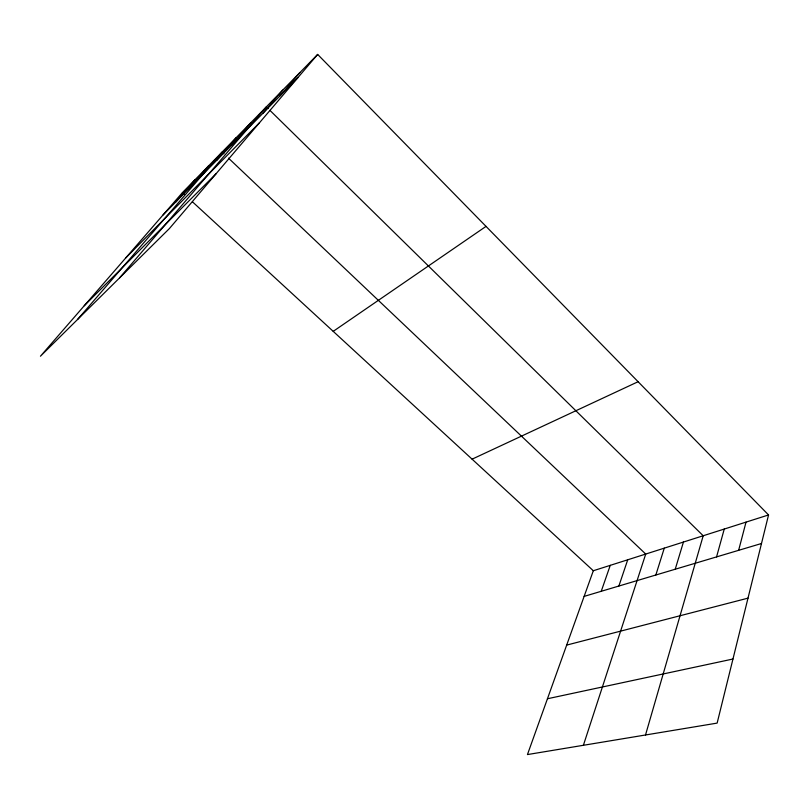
<?xml version="1.0" encoding="UTF-8"?>
<svg xmlns="http://www.w3.org/2000/svg" width="809" height="809" viewBox="0 0 809 809"><rect width="100%" height="100%" fill="white"/><g stroke="black" fill="none" stroke-linecap="round" stroke-linejoin="round"><path stroke-width="1.21" d="M768.55 514.949L717.138 723.104L527.448 754.575L593.321 570.739L768.55 514.949L317.664 54.425L182.44 192.593L40.45 356.213L169.394 228.563L317.664 54.425M738.637 550.322L746.019 522.129M716.562 556.905L724.247 529.056M645.511 734.987L703.203 535.76L269.913 110.348M675.222 569.233L683.433 542.05M655.836 575.007L664.28 548.148M583.39 745.291L645.724 554.054L228.482 158.129M618.875 586.029L627.723 559.788M601.239 591.288L610.259 565.339M262.965 113.209L282.766 90.082M280.056 95.816L299.856 72.628M119.59 277.871L266.363 106.849L268.133 108.598M216.6 160.425L236.309 137.56M231.303 145.458L251.043 122.503M77.502 319.545L222.101 152.072L223.921 153.801M175.684 202.088L195.191 179.568M188.821 188.709L208.409 166.067M163.013 214.992L297.874 77.664M125.779 257.889L259.527 122.705M84.247 305.751L216.054 173.773M333.217 331.356L486.027 226.389M472.092 459.168L638.109 381.717M584.128 596.395L761.491 543.506M566.674 645.097L748.001 598.154M547.45 698.754L732.964 659.022M182.44 192.593L184.26 194.271M192.431 201.795L593.321 570.739"/></g></svg>
